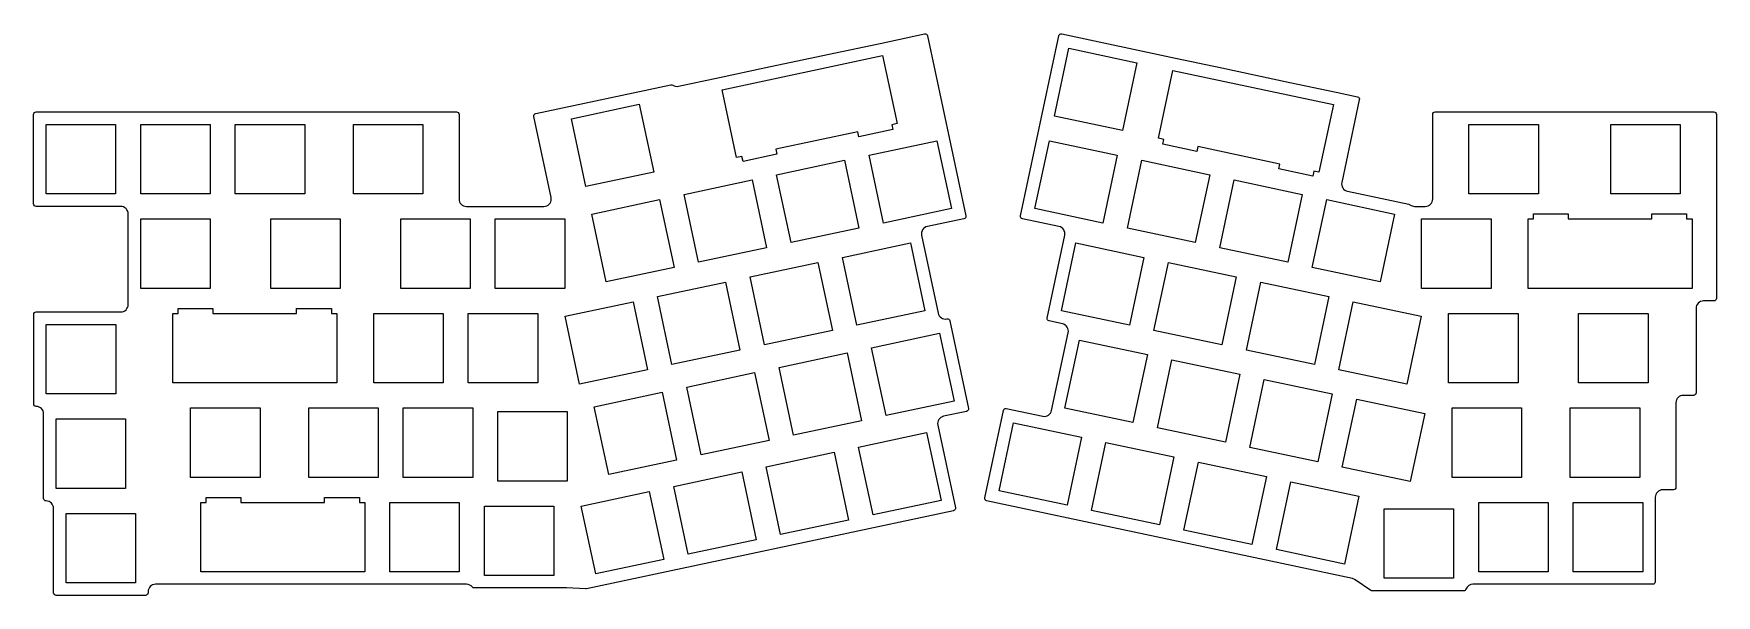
# Model space of a CAD drawing. Header units: millimetres. Extents: x 21 to 360, y 394 to 507.
import ezdxf

# ---------------------------------------------------------------- set-up
doc = ezdxf.new("R2010")
doc.units = ezdxf.units.MM
doc.header["$MEASUREMENT"] = 0
doc.layers.get('0').update_dxf_attribs({"lineweight": 0})

msp = doc.modelspace()

# ---------------------------------------------------------------- linework, layer by layer
at = {"color": 18, "lineweight": 25, "true_color": 0x000000}
for points in [[(191.69, 502.54), (194.6, 488.85), (193.54, 488.62), (193.75, 487.64), (186.9, 486.19), (186.69, 487.17), (170.18, 483.66), (170.39, 482.68), (163.55, 481.22), (163.34, 482.2), (162.27, 481.98), (159.36, 495.67)], [(226.33, 490.33), (229.24, 504.03), (242.93, 501.12), (240.02, 487.42)], [(250.2, 499.57), (282.53, 492.7), (279.62, 479.01), (278.56, 479.23), (278.35, 478.25), (271.5, 479.71), (271.71, 480.69), (255.2, 484.2), (254.99, 483.22), (248.15, 484.67), (248.36, 485.65), (247.29, 485.88)], [(145.56, 479.03), (131.87, 476.12), (128.96, 489.82), (142.65, 492.73)], [(23.12, 474.66), (23.12, 488.66), (37.12, 488.66), (37.12, 474.66)], [(42.17, 474.66), (42.17, 488.66), (56.17, 488.66), (56.17, 474.66)], [(61.22, 474.66), (61.22, 488.66), (75.22, 488.66), (75.22, 474.66)], [(85.04, 474.66), (85.04, 488.66), (99.04, 488.66), (99.04, 474.66)], [(309.83, 474.66), (309.83, 488.66), (323.83, 488.66), (323.83, 474.66)], [(338.41, 474.66), (338.41, 488.66), (352.41, 488.66), (352.41, 474.66)], [(191.86, 468.79), (188.95, 482.48), (202.64, 485.39), (205.55, 471.7)], [(222.37, 471.7), (225.28, 485.39), (238.97, 482.48), (236.06, 468.79)], [(173.22, 464.83), (170.31, 478.52), (184.01, 481.43), (186.92, 467.74)], [(241, 467.74), (243.91, 481.43), (257.61, 478.52), (254.7, 464.83)], [(154.59, 460.87), (151.68, 474.56), (165.37, 477.47), (168.28, 463.78)], [(259.64, 463.78), (262.55, 477.47), (276.24, 474.56), (273.33, 460.87)], [(135.96, 456.91), (133.05, 470.6), (146.74, 473.51), (149.65, 459.82)], [(278.27, 459.82), (281.18, 473.51), (294.87, 470.6), (291.96, 456.91)], [(42.17, 455.61), (42.17, 469.61), (56.17, 469.61), (56.17, 455.61)], [(68.37, 455.61), (68.37, 469.61), (82.37, 469.61), (82.37, 455.61)], [(94.56, 455.61), (94.56, 469.61), (108.56, 469.61), (108.56, 455.61)], [(113.61, 455.61), (113.61, 469.61), (127.61, 469.61), (127.61, 455.61)], [(300.31, 455.61), (300.31, 469.61), (314.31, 469.61), (314.31, 455.61)], [(354.79, 455.61), (321.74, 455.61), (321.74, 469.61), (322.83, 469.61), (322.83, 470.61), (329.83, 470.61), (329.83, 469.61), (346.7, 469.61), (346.7, 470.61), (353.7, 470.61), (353.7, 469.61), (354.79, 469.61)], [(186.5, 448.18), (183.59, 461.87), (197.28, 464.78), (200.19, 451.09)], [(227.73, 451.09), (230.64, 464.78), (244.33, 461.87), (241.42, 448.18)], [(181.56, 447.13), (167.87, 444.21), (164.96, 457.91), (178.65, 460.82)], [(246.36, 447.13), (249.27, 460.82), (262.96, 457.91), (260.05, 444.21)], [(149.23, 440.25), (146.32, 453.95), (160.02, 456.86), (162.93, 443.16)], [(264.99, 443.16), (267.9, 456.86), (281.6, 453.95), (278.69, 440.25)], [(81.69, 436.56), (48.64, 436.56), (48.64, 450.56), (49.72, 450.56), (49.72, 451.56), (56.72, 451.56), (56.72, 450.56), (73.6, 450.56), (73.6, 451.56), (80.6, 451.56), (80.6, 450.56), (81.69, 450.56)], [(130.6, 436.29), (127.69, 449.99), (141.38, 452.9), (144.29, 439.2)], [(283.63, 439.2), (286.54, 452.9), (300.23, 449.99), (297.32, 436.29)], [(23.13, 434.34), (23.13, 448.34), (37.13, 448.34), (37.13, 434.34)], [(89.12, 436.56), (89.12, 450.56), (103.12, 450.56), (103.12, 436.56)], [(108.17, 436.56), (108.17, 450.56), (122.17, 450.56), (122.17, 436.56)], [(305.75, 436.56), (305.75, 450.56), (319.75, 450.56), (319.75, 436.56)], [(331.94, 436.56), (331.94, 450.56), (345.94, 450.56), (345.94, 436.56)], [(192.38, 429.95), (189.47, 443.64), (203.16, 446.55), (206.07, 432.86)], [(228.42, 431.46), (231.33, 445.16), (245.03, 442.25), (242.12, 428.55)], [(173.74, 425.99), (170.83, 439.68), (184.53, 442.59), (187.44, 428.9)], [(260.75, 424.59), (247.06, 427.5), (249.97, 441.2), (263.66, 438.28)], [(155.11, 422.03), (152.2, 435.72), (165.89, 438.63), (168.8, 424.94)], [(136.48, 418.07), (133.57, 431.76), (147.26, 434.67), (150.17, 420.98)], [(265.69, 423.54), (268.6, 437.23), (282.29, 434.32), (279.38, 420.63)], [(66.22, 417.51), (52.22, 417.51), (52.22, 431.51), (66.22, 431.51)], [(76.03, 417.51), (76.03, 431.51), (90.03, 431.51), (90.03, 417.51)], [(95.08, 417.51), (95.08, 431.51), (109.08, 431.51), (109.08, 417.51)], [(114.13, 416.77), (114.13, 430.77), (128.13, 430.77), (128.13, 416.77)], [(284.32, 419.58), (287.23, 433.27), (300.93, 430.36), (298.02, 416.67)], [(306.45, 417.51), (306.45, 431.51), (320.45, 431.51), (320.45, 417.51)], [(330.26, 417.51), (330.26, 431.51), (344.26, 431.51), (344.26, 417.51)], [(25.13, 415.29), (25.13, 429.29), (39.13, 429.29), (39.13, 415.29)], [(215.15, 414.81), (218.06, 428.5), (231.75, 425.59), (228.84, 411.9)], [(189.76, 409.92), (186.85, 423.61), (200.55, 426.52), (203.46, 412.83)], [(233.78, 410.85), (236.69, 424.54), (250.38, 421.63), (247.47, 407.94)], [(171.13, 405.96), (168.22, 419.65), (181.91, 422.56), (184.82, 408.87)], [(266.11, 403.98), (252.41, 406.89), (255.32, 420.58), (269.02, 417.67)], [(166.19, 404.91), (152.5, 402), (149.59, 415.69), (163.28, 418.6)], [(133.86, 398.04), (130.95, 411.73), (144.65, 414.64), (147.56, 400.95)], [(284.74, 400.02), (271.05, 402.93), (273.96, 416.62), (287.65, 413.71)], [(87.33, 398.46), (54.28, 398.46), (54.28, 412.46), (55.37, 412.46), (55.37, 413.46), (62.37, 413.46), (62.37, 412.46), (79.24, 412.46), (79.24, 413.46), (86.24, 413.46), (86.24, 412.46), (87.33, 412.46)], [(106.38, 398.46), (92.38, 398.46), (92.38, 412.46), (106.38, 412.46)], [(111.43, 397.72), (111.43, 411.72), (125.43, 411.72), (125.43, 397.72)], [(292.75, 397.15), (292.75, 411.15), (306.75, 411.15), (306.75, 397.15)], [(311.8, 398.46), (311.8, 412.46), (325.8, 412.46), (325.8, 398.46)], [(330.85, 398.46), (330.85, 412.46), (344.85, 412.46), (344.85, 398.46)], [(41.13, 396.24), (27.13, 396.24), (27.13, 410.24), (41.13, 410.24)]]:
    msp.add_lwpolyline(points, close=True, dxfattribs=at)
for points, knots in [([(149.41, 496.59), (149.3, 496.67), (149.17, 496.69), (149.03, 496.67), (149.03, 496.67), (121.8, 490.88), (121.8, 490.88), (121.53, 490.82), (121.35, 490.55), (121.41, 490.28), (121.41, 490.28), (124.88, 473.95), (124.88, 473.95), (124.9, 473.85), (124.92, 473.74), (124.92, 473.64), (124.92, 472.81), (124.24, 472.14), (123.42, 472.14), (123.42, 472.14), (107.82, 472.14), (107.82, 472.14), (107, 472.14), (106.32, 472.81), (106.32, 473.64), (106.32, 473.64), (106.32, 490.69), (106.32, 490.69), (106.32, 490.97), (106.1, 491.19), (105.82, 491.19), (105.82, 491.19), (21.1, 491.19), (21.1, 491.19), (20.82, 491.19), (20.6, 490.97), (20.6, 490.69), (20.6, 490.69), (20.6, 472.64), (20.6, 472.64), (20.6, 472.36), (20.82, 472.14), (21.1, 472.14), (21.1, 472.14), (38.15, 472.14), (38.15, 472.14), (38.98, 472.14), (39.65, 471.47), (39.65, 470.64), (39.65, 470.64), (39.65, 452.36), (39.65, 452.36), (39.65, 451.53), (38.98, 450.86), (38.15, 450.86), (38.15, 450.86), (21.11, 450.86), (21.11, 450.86), (20.83, 450.86), (20.61, 450.64), (20.61, 450.36), (20.61, 450.36), (20.61, 432.31), (20.61, 432.31), (20.61, 432.04), (20.83, 431.81), (21.11, 431.81), (21.94, 431.81), (22.61, 431.14), (22.61, 430.31), (22.61, 430.31), (22.61, 413.26), (22.61, 413.26), (22.61, 412.99), (22.83, 412.76), (23.11, 412.76), (23.94, 412.76), (24.61, 412.09), (24.61, 411.26), (24.61, 411.26), (24.61, 394.21), (24.61, 394.21), (24.61, 393.94), (24.83, 393.71), (25.11, 393.71), (25.11, 393.71), (43.16, 393.71), (43.16, 393.71), (43.43, 393.71), (43.66, 393.94), (43.66, 394.21), (43.66, 394.21), (43.66, 394.44), (43.66, 394.44), (43.66, 395.27), (44.33, 395.94), (45.16, 395.94), (45.16, 395.94), (54.28, 395.94), (54.28, 395.94), (54.28, 395.94), (63.81, 395.94), (63.81, 395.94), (63.81, 395.94), (63.81, 395.94), (63.81, 395.94), (63.81, 395.94), (77.81, 395.94), (77.81, 395.94), (77.81, 395.94), (77.81, 395.94), (77.81, 395.94), (77.81, 395.94), (87.33, 395.94), (87.33, 395.94), (87.33, 395.94), (87.33, 395.94), (87.33, 395.94), (87.33, 395.94), (107.85, 395.94), (107.85, 395.94), (108.31, 395.94), (108.73, 395.73), (109.02, 395.38), (109.11, 395.27), (109.26, 395.2), (109.41, 395.2), (109.41, 395.2), (127.93, 395.2), (127.93, 395.2), (127.95, 395.2), (127.97, 395.2), (127.99, 395.2), (127.99, 395.2), (131.85, 395.04), (131.85, 395.04), (131.9, 395.04), (131.94, 395.05), (131.98, 395.05), (131.98, 395.05), (205.96, 410.78), (205.96, 410.78), (206.23, 410.84), (206.41, 411.1), (206.35, 411.37), (206.35, 411.37), (202.8, 428.05), (202.8, 428.05), (202.63, 428.86), (203.15, 429.66), (203.96, 429.83), (203.96, 429.83), (208.58, 430.81), (208.58, 430.81), (208.85, 430.87), (209.02, 431.13), (208.96, 431.4), (208.96, 431.4), (205.21, 449.06), (205.21, 449.06), (205.15, 449.33), (204.89, 449.5), (204.63, 449.45), (203.82, 449.29), (203.05, 449.81), (202.88, 450.61), (202.88, 450.61), (199.54, 466.31), (199.54, 466.31), (199.37, 467.12), (199.89, 467.91), (200.7, 468.09), (200.7, 468.09), (208.06, 469.65), (208.06, 469.65), (208.33, 469.71), (208.5, 469.97), (208.44, 470.24), (208.44, 470.24), (200.73, 506.53), (200.73, 506.53), (200.67, 506.8), (200.41, 506.98), (200.13, 506.92), (200.13, 506.92), (200.13, 506.92), (200.13, 506.92), (200.13, 506.92), (191.17, 505.01), (191.17, 505.01), (191.17, 505.01), (181.85, 503.03), (181.85, 503.03), (181.85, 503.03), (181.85, 503.03), (181.85, 503.03), (181.85, 503.03), (168.16, 500.12), (168.16, 500.12), (168.16, 500.12), (168.16, 500.12), (168.16, 500.12), (168.16, 500.12), (158.84, 498.14), (158.84, 498.14), (158.84, 498.14), (158.84, 498.14), (158.84, 498.14), (158.84, 498.14), (150.55, 496.38), (150.55, 496.38), (150.16, 496.3), (149.75, 496.37), (149.41, 496.59)], [0, 0, 0, 0, 1, 1, 1, 2, 2, 2, 3, 3, 3, 4, 4, 4, 5, 5, 5, 6, 6, 6, 7, 7, 7, 8, 8, 8, 9, 9, 9, 10, 10, 10, 11, 11, 11, 12, 12, 12, 13, 13, 13, 14, 14, 14, 15, 15, 15, 16, 16, 16, 17, 17, 17, 18, 18, 18, 19, 19, 19, 20, 20, 20, 21, 21, 21, 22, 22, 22, 23, 23, 23, 24, 24, 24, 25, 25, 25, 26, 26, 26, 27, 27, 27, 28, 28, 28, 29, 29, 29, 30, 30, 30, 31, 31, 31, 32, 32, 32, 33, 33, 33, 34, 34, 34, 35, 35, 35, 36, 36, 36, 37, 37, 37, 38, 38, 38, 39, 39, 39, 40, 40, 40, 41, 41, 41, 42, 42, 42, 43, 43, 43, 44, 44, 44, 45, 45, 45, 46, 46, 46, 47, 47, 47, 48, 48, 48, 49, 49, 49, 50, 50, 50, 51, 51, 51, 52, 52, 52, 53, 53, 53, 54, 54, 54, 55, 55, 55, 56, 56, 56, 57, 57, 57, 58, 58, 58, 59, 59, 59, 60, 60, 60, 61, 61, 61, 62, 62, 62, 63, 63, 63, 64, 64, 64, 65, 65, 65, 66, 66, 66, 67, 67, 67, 68, 68, 68, 69, 69, 69, 70, 70, 70, 71, 71, 71, 71]), ([(297.95, 472.47), (297.89, 472.52), (297.82, 472.56), (297.74, 472.57), (297.74, 472.57), (285.36, 475.2), (285.36, 475.2), (284.55, 475.38), (284.03, 476.17), (284.21, 476.98), (284.21, 476.98), (287.75, 493.66), (287.75, 493.66), (287.81, 493.93), (287.64, 494.2), (287.37, 494.25), (287.37, 494.25), (287.37, 494.25), (287.37, 494.25), (287.37, 494.25), (283.06, 495.17), (283.06, 495.17), (283.06, 495.17), (273.74, 497.15), (273.74, 497.15), (273.74, 497.15), (273.74, 497.15), (273.74, 497.15), (273.74, 497.15), (260.05, 500.06), (260.05, 500.06), (260.05, 500.06), (260.05, 500.06), (260.05, 500.06), (260.05, 500.06), (250.73, 502.04), (250.73, 502.04), (250.73, 502.04), (250.73, 502.04), (250.73, 502.04), (250.73, 502.04), (227.78, 506.92), (227.78, 506.92), (227.51, 506.98), (227.25, 506.8), (227.19, 506.53), (227.19, 506.53), (219.48, 470.24), (219.48, 470.24), (219.42, 469.97), (219.59, 469.71), (219.86, 469.65), (219.86, 469.65), (227.22, 468.09), (227.22, 468.09), (228.03, 467.91), (228.55, 467.12), (228.38, 466.31), (228.38, 466.31), (224.83, 449.63), (224.83, 449.63), (224.78, 449.36), (224.95, 449.09), (225.22, 449.04), (225.22, 449.04), (227.92, 448.46), (227.92, 448.46), (228.73, 448.29), (229.25, 447.49), (229.08, 446.68), (229.08, 446.68), (225.74, 430.98), (225.74, 430.98), (225.57, 430.17), (224.77, 429.66), (223.96, 429.83), (223.96, 429.83), (216.6, 431.39), (216.6, 431.39), (216.33, 431.45), (216.06, 431.28), (216.01, 431.01), (216.01, 431.01), (212.25, 413.35), (212.25, 413.35), (212.2, 413.08), (212.37, 412.82), (212.64, 412.76), (212.64, 412.76), (286.4, 397.08), (286.4, 397.08), (286.59, 397.04), (286.77, 396.97), (286.93, 396.86), (286.93, 396.86), (290.1, 394.71), (290.1, 394.71), (290.18, 394.65), (290.28, 394.62), (290.38, 394.62), (290.38, 394.62), (308.77, 394.62), (308.77, 394.62), (308.98, 394.62), (309.17, 394.76), (309.24, 394.95), (309.46, 395.55), (310.02, 395.94), (310.65, 395.94), (310.65, 395.94), (346.87, 395.94), (346.87, 395.94), (347.15, 395.94), (347.37, 396.16), (347.37, 396.44), (347.37, 396.44), (347.37, 413.49), (347.37, 413.49), (347.37, 414.32), (348.05, 414.99), (348.87, 414.99), (348.87, 414.99), (351.05, 414.99), (351.05, 414.99), (351.32, 414.99), (351.55, 415.21), (351.55, 415.49), (351.55, 415.49), (351.55, 432.54), (351.55, 432.54), (351.55, 433.37), (352.22, 434.04), (353.05, 434.04), (353.05, 434.04), (355.11, 434.04), (355.11, 434.04), (355.39, 434.04), (355.61, 434.26), (355.61, 434.54), (355.61, 434.54), (355.61, 451.59), (355.61, 451.59), (355.61, 452.42), (356.28, 453.09), (357.11, 453.09), (357.11, 453.09), (359.2, 453.09), (359.2, 453.09), (359.47, 453.09), (359.7, 453.31), (359.7, 453.59), (359.7, 453.59), (359.7, 490.69), (359.7, 490.69), (359.7, 490.97), (359.47, 491.19), (359.2, 491.19), (359.2, 491.19), (303.05, 491.19), (303.05, 491.19), (302.77, 491.19), (302.55, 490.97), (302.55, 490.69), (302.55, 490.69), (302.55, 473.64), (302.55, 473.64), (302.55, 472.81), (301.87, 472.14), (301.05, 472.14), (301.05, 472.14), (298.9, 472.14), (298.9, 472.14), (298.55, 472.14), (298.22, 472.26), (297.95, 472.47)], [0, 0, 0, 0, 1, 1, 1, 2, 2, 2, 3, 3, 3, 4, 4, 4, 5, 5, 5, 6, 6, 6, 7, 7, 7, 8, 8, 8, 9, 9, 9, 10, 10, 10, 11, 11, 11, 12, 12, 12, 13, 13, 13, 14, 14, 14, 15, 15, 15, 16, 16, 16, 17, 17, 17, 18, 18, 18, 19, 19, 19, 20, 20, 20, 21, 21, 21, 22, 22, 22, 23, 23, 23, 24, 24, 24, 25, 25, 25, 26, 26, 26, 27, 27, 27, 28, 28, 28, 29, 29, 29, 30, 30, 30, 31, 31, 31, 32, 32, 32, 33, 33, 33, 34, 34, 34, 35, 35, 35, 36, 36, 36, 37, 37, 37, 38, 38, 38, 39, 39, 39, 40, 40, 40, 41, 41, 41, 42, 42, 42, 43, 43, 43, 44, 44, 44, 45, 45, 45, 46, 46, 46, 47, 47, 47, 48, 48, 48, 49, 49, 49, 50, 50, 50, 51, 51, 51, 52, 52, 52, 53, 53, 53, 54, 54, 54, 55, 55, 55, 56, 56, 56, 57, 57, 57, 58, 58, 58, 58])]:
    msp.add_open_spline(points, degree=3, knots=knots, dxfattribs=at)

doc.saveas('drawing.dxf')
